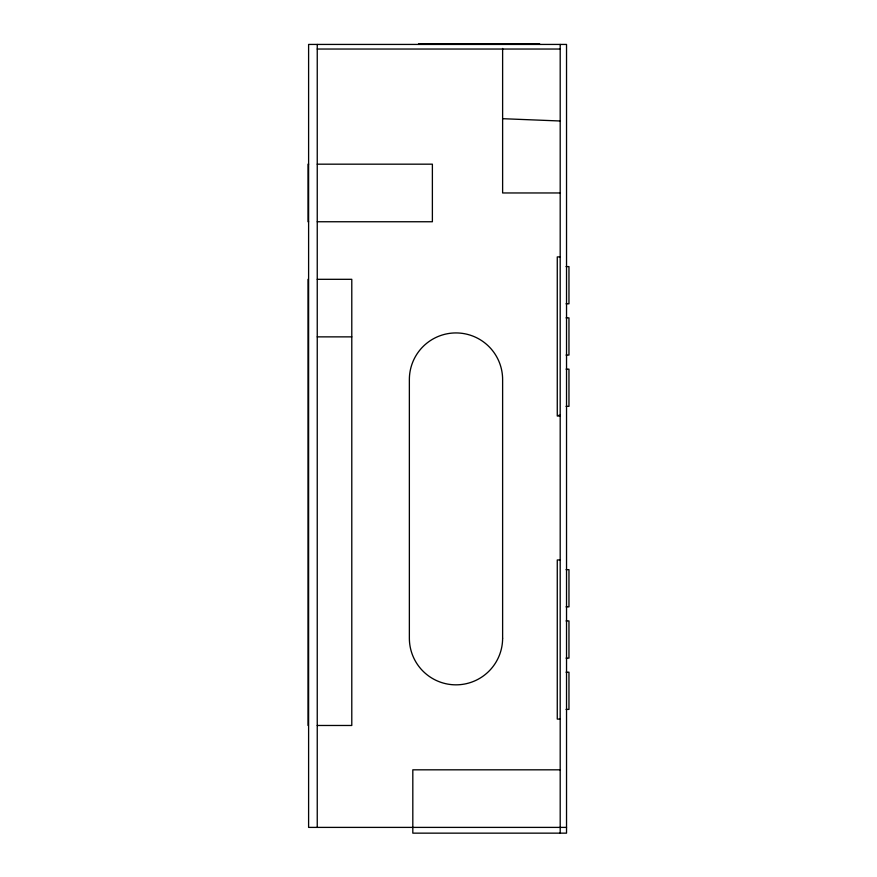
<?xml version="1.0" encoding="UTF-8"?>
<svg xmlns="http://www.w3.org/2000/svg" width="877" height="877" viewBox="0 0 877 877"><rect width="100%" height="100%" fill="white"/><g stroke="black" fill="none" stroke-linecap="round" stroke-linejoin="round"><path stroke-width="1.32" d="M317.244 49.035L560.195 49.035M308.605 164.174L308.035 164.174L308.035 221.749L308.605 221.749M317.244 164.174L432.383 164.174L432.383 221.749L317.244 221.749M560.195 192.962L502.62 192.962L502.62 48.454M560.195 256.906L557.268 256.906L557.268 416.027L560.195 416.027M566.038 266.597L568.965 266.597L568.965 303.793L566.038 303.793M317.244 279.314L351.787 279.314L351.787 725.476L317.244 725.476M566.038 317.869L568.965 317.869L568.965 355.064L566.038 355.064M317.244 336.867L351.787 336.867M566.038 369.14L568.965 369.14L568.965 406.336L566.038 406.336M558.737 415.292L560.195 415.292M560.195 559.964L557.268 559.964L557.268 719.085L560.195 719.085M566.038 569.655L568.965 569.655L568.965 606.851L566.038 606.851M566.038 620.927L568.965 620.927L568.965 658.123L566.038 658.123M566.038 672.199L568.965 672.199L568.965 709.394L566.038 709.394M560.195 769.82L412.815 769.82L412.815 833.15L566.531 833.15L566.531 44.431L308.605 44.431L308.605 827.395L566.531 827.395M502.62 118.691L560.195 120.993M560.195 44.431L560.195 833.15M539.629 44.431L539.629 43.85L418.526 43.85L418.526 44.431M317.244 44.431L317.244 827.395M308.035 279.314L308.035 725.476M502.62 638.204L502.62 379.566A46.634 46.634 0 0 0 455.985 332.931A46.634 46.634 0 0 0 409.362 379.566L409.362 638.204A46.634 46.634 0 0 0 455.985 684.838A46.634 46.634 0 0 0 502.62 638.204"/></g></svg>
